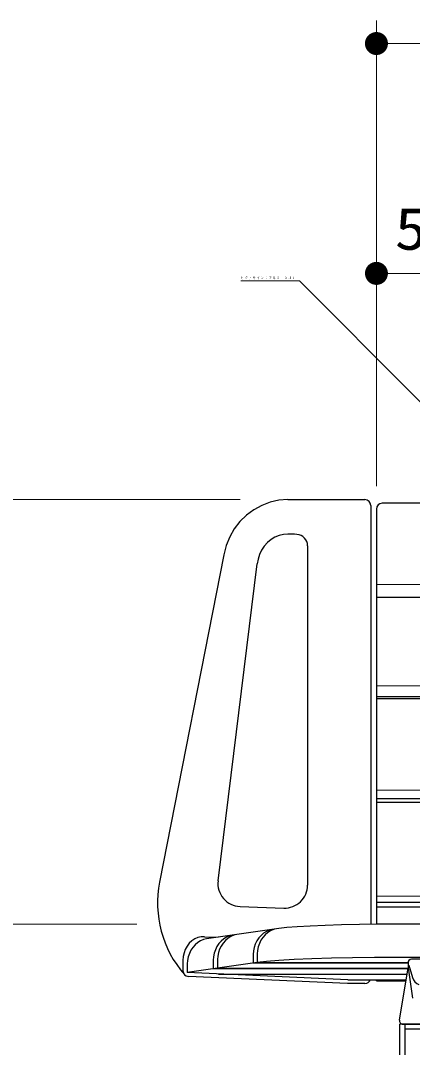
# Model space of a CAD drawing. Units: millimetres on the paper, scale 1:20. Extents: x -385 to 0, y 0 to 267.
# Drawn here: x -310.43 to -293.36, y 131.93 to 176.6 of the extents above; entities that cross this region are included whole.
import ezdxf

# ---------------------------------------------------------------- set-up
doc = ezdxf.new("R2010")
doc.units = ezdxf.units.MM
doc.layers.add('1_20', color=7, linetype='Continuous', lineweight=25)
doc.styles.add('ＭＳ ゴシック', font='')
doc.styles.get('ＭＳ ゴシック').set_extended_font_data('MS Gothic')

# ---------------------------------------------------------------- blocks, each defined once
blk = doc.blocks.new('filled_dot')
at = {"color": 0, "linetype": 'Continuous', "lineweight": -2, "const_width": 1.25}
blk.add_lwpolyline([(-0.625, 0, 1), (0.625, 0, 1)], format="xyb", close=True, dxfattribs=at)

msp = doc.modelspace()

# ---------------------------------------------------------------- linework, layer by layer
at = {"layer": '1_20', "lineweight": 13}
for p, q in [((-294.925, 156.35), (-294.925, 176.6)), ((-294.925, 175.6), (-221.925, 175.6)), ((-294.925, 165.6), (-290.211, 165.6)), ((-300.86, 155.757), (-328.425, 155.757)), ((-305.367, 137.287), (-318.425, 137.287))]:
    msp.add_line(p, q, dxfattribs=at)
at = {"layer": '1_20', "color": 4}
for p, q in [((-298.779, 155.757), (-295.425, 155.757)), ((-295.175, 155.507), (-295.175, 137.281)), ((-297.925, 153.746), (-297.925, 138.988)), ((-301.577, 153.362), (-304.369, 139.121)), ((-301.822, 139.18), (-300.123, 152.96)), ((-300.866, 138.059), (-298.962, 137.989)), ((-302.414, 136.745), (-301.822, 136.719)), ((-303.351, 135.707), (-303.351, 135.262)), ((-296.182, 134.706), (-303.112, 135.013)), ((-295.425, 134.706), (-296.175, 134.706)), ((-293.9, 130.69), (-293.9, 132.94)), ((-222.95, 132.94), (-293.9, 132.94)), ((-293.675, 130.69), (-293.675, 132.94)), ((-223.175, 132.715), (-293.675, 132.715))]:
    msp.add_line(p, q, dxfattribs=at)
at = {"layer": '1_20', "color": 40}
for p, q in [((-222.175, 155.6), (-294.675, 155.6)), ((-294.925, 155.35), (-294.925, 137.832)), ((-221.925, 151.494), (-294.925, 151.494)), ((-259.425, 147.174), (-294.925, 147.174)), ((-259.425, 147.09), (-294.925, 147.09)), ((-259.425, 142.745), (-294.925, 142.745)), ((-259.425, 142.577), (-294.925, 142.577)), ((-259.425, 138.229), (-294.925, 138.229)), ((-259.425, 138.022), (-294.925, 138.022)), ((-294.925, 137.832), (-294.925, 137.283)), ((-222.834, 137.287), (-294.925, 137.287)), ((-299.179, 137.098), (-302.323, 136.647)), ((-300.296, 135.971), (-300.296, 135.592)), ((-300.113, 135.997), (-300.113, 135.618)), ((-222.834, 135.84), (-294.925, 135.84)), ((-300.121, 135.617), (-303.164, 135.181)), ((-303.164, 135.56), (-303.164, 135.181)), ((-302.029, 135.722), (-302.029, 135.343)), ((-301.847, 135.748), (-301.847, 135.369)), ((-301.847, 135.369), (-293.554, 135.369)), ((-300.113, 135.618), (-293.55, 135.618)), ((-296.175, 134.872), (-303.164, 135.181)), ((-301.799, 135.121), (-293.595, 135.121)), ((-296.175, 134.872), (-293.635, 134.872)), ((-294.925, 134.828), (-293.643, 134.828))]:
    msp.add_line(p, q, dxfattribs=at)
at = {"layer": '1_20', "color": 12, "lineweight": 13}
for p, q in [((-221.925, 152.072), (-294.925, 152.072)), ((-259.425, 147.656), (-294.925, 147.656)), ((-259.425, 143.125), (-294.925, 143.125)), ((-259.425, 138.506), (-294.925, 138.506)), ((-300.296, 135.592), (-293.55, 135.592)), ((-302.029, 135.343), (-293.558, 135.343)), ((-301.207, 135.095), (-293.599, 135.095))]:
    msp.add_line(p, q, dxfattribs=at)
at = {"layer": '1_20', "color": 190}
for p, q in [((-293.923, 133.114), (-293.55, 135.396)), ((-293.55, 135.61), (-293.55, 135.396)), ((-293.55, 135.396), (-293.356, 134.071)), ((-293.522, 135.51), (-293.36, 134.973)), ((-293.775, 132.94), (-291.075, 132.94))]:
    msp.add_line(p, q, dxfattribs=at)
at = {"layer": '1_20'}
msp.add_line((-294.925, 134.828), (-294.925, 134.872), dxfattribs=at)
at = {"layer": '1_20', "lineweight": 13}
msp.add_lwpolyline([(-288.261, 155.248), (-298.283, 165.27), (-300.826, 165.27)], dxfattribs=at)
at = {"layer": '1_20', "color": 4}
for points in [[(-298.779, 155.757), (-299.169, 155.729), (-299.551, 155.646), (-299.919, 155.508), (-300.265, 155.319), (-300.584, 155.083), (-300.869, 154.802), (-301.115, 154.484), (-301.317, 154.134), (-301.472, 153.757), (-301.577, 153.362)], [(-298.779, 154.257), (-298.973, 154.242), (-299.163, 154.196), (-299.345, 154.12), (-299.516, 154.017), (-299.671, 153.887), (-299.808, 153.734), (-299.924, 153.562), (-300.016, 153.372), (-300.083, 153.17), (-300.123, 152.96)], [(-302.414, 136.745), (-302.56, 136.738), (-302.703, 136.705), (-302.839, 136.646), (-302.965, 136.563), (-303.077, 136.458), (-303.172, 136.334), (-303.249, 136.193), (-303.305, 136.039), (-303.34, 135.876), (-303.351, 135.707)]]:
    msp.add_lwpolyline(points, dxfattribs=at)
at = {"layer": '1_20', "color": 40}
for points in [[(-294.015, 137.287), (-294.85, 137.284), (-295.666, 137.274), (-296.443, 137.258), (-297.165, 137.235), (-297.813, 137.207), (-298.373, 137.175), (-298.832, 137.138), (-299.179, 137.098)], [(-301.188, 136.809), (-301.32, 136.778), (-301.448, 136.724), (-301.57, 136.649), (-301.683, 136.554), (-301.783, 136.441), (-301.869, 136.313), (-301.938, 136.174), (-301.988, 136.027), (-302.019, 135.875), (-302.029, 135.722)], [(-301.006, 136.835), (-301.137, 136.804), (-301.266, 136.751), (-301.388, 136.675), (-301.5, 136.58), (-301.601, 136.467), (-301.686, 136.339), (-301.755, 136.2), (-301.806, 136.053), (-301.836, 135.901), (-301.847, 135.748)], [(-299.455, 137.058), (-299.587, 137.027), (-299.715, 136.973), (-299.837, 136.898), (-299.949, 136.802), (-300.05, 136.689), (-300.135, 136.562), (-300.204, 136.422), (-300.255, 136.275), (-300.286, 136.123), (-300.296, 135.971)], [(-299.273, 137.084), (-299.404, 137.053), (-299.532, 136.999), (-299.654, 136.924), (-299.767, 136.828), (-299.867, 136.715), (-299.953, 136.588), (-300.022, 136.449), (-300.072, 136.301), (-300.103, 136.149), (-300.113, 135.997)], [(-302.323, 136.647), (-302.454, 136.616), (-302.583, 136.562), (-302.705, 136.487), (-302.817, 136.391), (-302.917, 136.279), (-303.003, 136.151), (-303.072, 136.012), (-303.123, 135.864), (-303.153, 135.713), (-303.164, 135.56)], [(-294.015, 135.84), (-295.003, 135.837), (-295.969, 135.825), (-296.888, 135.805), (-297.741, 135.779), (-298.508, 135.746), (-299.17, 135.708), (-299.712, 135.664), (-300.121, 135.617)]]:
    msp.add_lwpolyline(points, dxfattribs=at)
at = {"layer": '1_20', "color": 4}
for centre, radius, start, end in [((-295.425, 155.507), 0.25, 0, 90), ((-298.779, 148.225), 6.032, 86.3283, 90), ((-298.425, 153.746), 0.5, 0, 86.3283), ((-299.727, 138.211), 4.731, 168.9063, 221.1452), ((-300.829, 139.058), 1, 172.973, 267.8938), ((-298.925, 138.988), 1, 267.8938, 0), ((-303.101, 135.262), 0.25, 180, 267.4692), ((-295.425, 134.956), 0.25, 270, 340.4426)]:
    msp.add_arc(centre, radius, start, end, dxfattribs=at)
at = {"layer": '1_20', "color": 40}
msp.add_arc((-294.675, 155.35), 0.25, 90, 180, dxfattribs=at)
at = {"layer": '1_20', "color": 190}
for centre, radius, start, end in [((-293.4, 135.61), 0.15, 91.6239, 180), ((-292.425, 101.218), 34.556, 88.3761, 91.6239), ((-292.881, 135.118), 0.5, 196.8037, 246.742), ((-293.775, 133.09), 0.15, 170.7133, 270)]:
    msp.add_arc(centre, radius, start, end, dxfattribs=at)

# ---------------------------------------------------------------- block references
at = {"layer": '1_20', "lineweight": 13, "xscale": 0.4, "yscale": 0.4}
for p in [(-294.925, 175.6), (-294.925, 165.6)]:
    msp.add_blockref('filled_dot', p, dxfattribs=at)

# ---------------------------------------------------------------- texts
at = {"layer": '1_20', "style": 'ＭＳ ゴシック'}
for s, insert, char_height, attachment_point in [('\\T1.34;\\W1.15;50', (-292.211, 166.6), 1.833, 8), ('\\T1.51;\\W0.75;ピクトサイン：アルミ\u30000.5ｔ', (-300.826, 165.403), 0.11, 4)]:
    msp.add_mtext(s, dxfattribs=dict(at, insert=insert, char_height=char_height, attachment_point=attachment_point))

doc.saveas('drawing.dxf')
